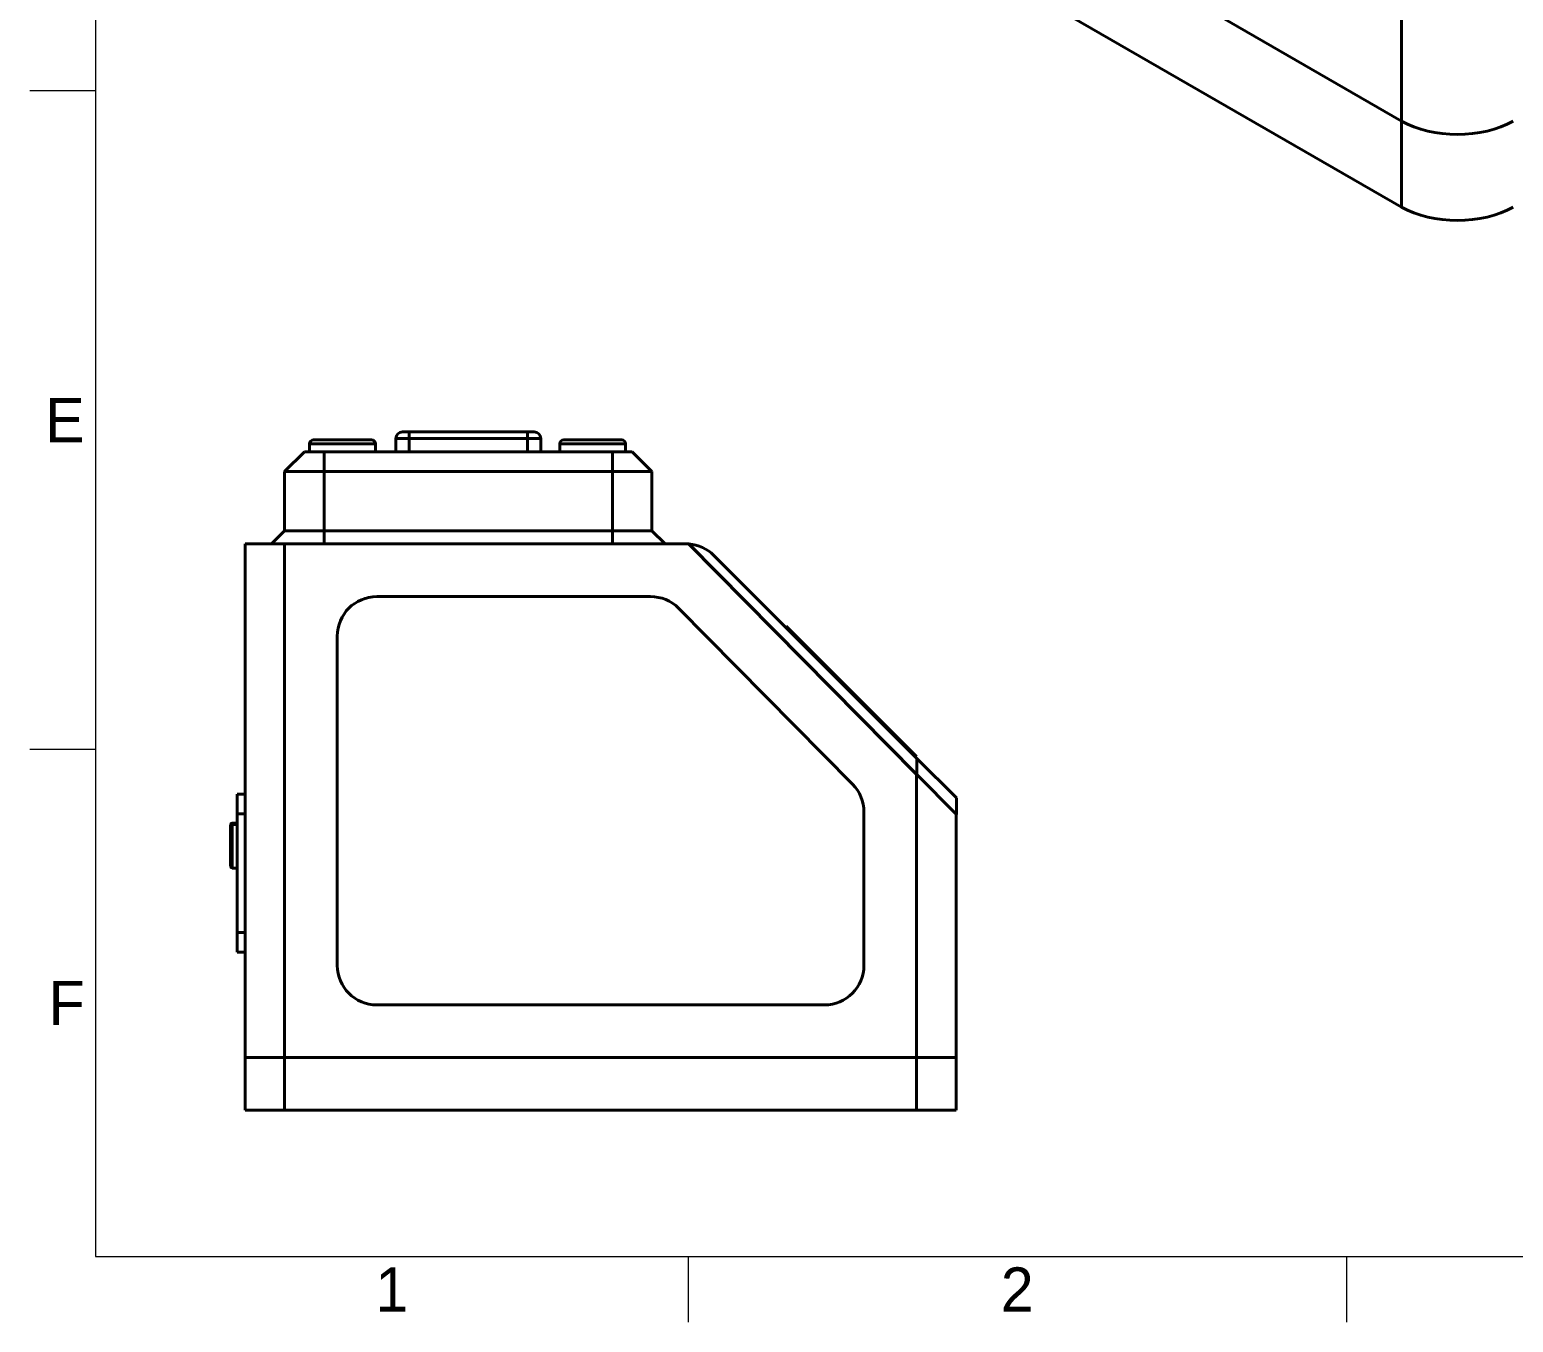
# Model space of a CAD drawing. Header units: millimetres. Extents: x 15 to 415, y 5 to 292.
# Drawn here: x 15 to 127.7, y 5 to 103.1 of the extents above; entities that cross this region are included whole.
import ezdxf

# ---------------------------------------------------------------- set-up
doc = ezdxf.new("R2010")
doc.units = ezdxf.units.MM
doc.layers.add('Border', color=7, linetype='Continuous')
doc.layers.add('Geometries', color=7, linetype='Continuous')
doc.styles.add('Shapr12', font='txt', dxfattribs={"height": 3.3495})

msp = doc.modelspace()

# ---------------------------------------------------------------- linework, layer by layer
at = {"layer": 'Border', "linetype": 'Continuous', "lineweight": 15}
for p, q in [((20, 287), (20, 10)), ((20, 98.5), (15, 98.5)), ((20, 48.5), (15, 48.5)), ((20, 10), (410, 10)), ((65, 10), (65, 5)), ((115, 10), (115, 5))]:
    msp.add_line(p, q, dxfattribs=at)
at = {"layer": 'Geometries', "linetype": 'Continuous', "lineweight": 40}
for p, q in [((119.19, 96.2), (51.31, 135.39)), ((119.19, 96.2), (51.31, 135.39)), ((119.19, 96.2), (119.19, 131.36)), ((51.31, 128.86), (119.19, 89.67)), ((119.19, 89.67), (119.19, 96.2)), ((43.31, 72.6), (43.81, 72.6)), ((43.81, 72.6), (52.81, 72.6)), ((43.81, 72.1), (43.81, 72.6)), ((52.81, 72.6), (52.81, 72.1)), ((52.81, 72.6), (53.31, 72.6)), ((34.36, 69.6), (35.86, 71.1)), ((35.86, 71.1), (36.26, 71.1)), ((36.26, 71.7), (36.26, 71.1)), ((41.26, 71.7), (36.26, 71.7)), ((36.26, 71.1), (37.36, 71.1)), ((36.56, 72), (40.96, 72)), ((37.36, 69.6), (37.36, 71.1)), ((37.36, 71.1), (41.26, 71.1)), ((41.26, 71.7), (41.26, 71.1)), ((41.26, 71.1), (42.81, 71.1)), ((42.81, 71.1), (42.81, 72.1)), ((43.81, 72.1), (42.81, 72.1)), ((42.81, 71.1), (43.81, 71.1)), ((43.81, 72.1), (43.81, 71.1)), ((52.81, 72.1), (43.81, 72.1)), ((43.81, 71.1), (52.81, 71.1)), ((52.81, 71.1), (52.81, 72.1)), ((53.81, 72.1), (52.81, 72.1)), ((52.81, 71.1), (53.81, 71.1)), ((53.81, 72.1), (53.81, 71.1)), ((53.81, 71.1), (55.26, 71.1)), ((55.26, 71.7), (55.26, 71.1)), ((60.26, 71.7), (55.26, 71.7)), ((55.26, 71.1), (59.25, 71.1)), ((55.56, 72), (59.96, 72)), ((59.25, 69.6), (59.25, 71.1)), ((59.25, 71.1), (60.26, 71.1)), ((60.26, 71.7), (60.26, 71.1)), ((60.26, 71.1), (60.75, 71.1)), ((60.75, 71.1), (62.25, 69.6)), ((34.36, 65.1), (34.36, 69.6)), ((37.36, 69.6), (34.36, 69.6)), ((34.36, 69.6), (37.36, 69.6)), ((59.25, 69.6), (37.36, 69.6)), ((37.36, 69.6), (37.36, 65.1)), ((37.36, 69.6), (59.25, 69.6)), ((59.25, 65.1), (59.25, 69.6)), ((59.25, 69.6), (62.25, 69.6)), ((62.25, 69.6), (59.25, 69.6)), ((62.25, 69.6), (62.25, 65.1)), ((33.36, 64.1), (34.36, 65.1)), ((34.36, 65.1), (37.36, 65.1)), ((37.36, 65.1), (59.25, 65.1)), ((37.36, 64.1), (37.36, 65.1)), ((59.25, 65.1), (62.25, 65.1)), ((59.25, 64.1), (59.25, 65.1)), ((63.25, 64.1), (62.25, 65.1)), ((31.36, 45.1), (31.36, 64.1)), ((31.36, 64.1), (33.36, 64.1)), ((33.36, 64.1), (34.36, 64.1)), ((34.36, 64.1), (34.36, 25.1)), ((34.36, 64.1), (37.36, 64.1)), ((37.36, 64.1), (59.25, 64.1)), ((59.25, 64.1), (63.25, 64.1)), ((63.25, 64.1), (65.04, 64.1)), ((82.36, 46.6), (65.04, 64.1)), ((65.04, 64.1), (65.04, 64.1)), ((65.04, 64.1), (65.05, 64.1)), ((65.05, 64.1), (65.07, 64.1)), ((82.36, 46.63), (65.07, 64.1)), ((65.07, 64.1), (65.07, 64.1)), ((72.38, 57.8), (66.95, 63.23)), ((62.15, 60.1), (41.36, 60.1)), ((77.5, 45.86), (64.28, 59.21)), ((72.45, 57.86), (72.38, 57.8)), ((82.28, 47.9), (72.38, 57.8)), ((72.45, 57.86), (82.35, 47.96)), ((38.36, 32.1), (38.36, 57.1)), ((82.35, 47.96), (82.28, 47.9)), ((82.38, 47.81), (82.28, 47.9)), ((82.38, 46.59), (82.38, 47.81)), ((82.38, 47.81), (85.38, 44.81)), ((82.36, 25.1), (82.36, 46.63)), ((82.38, 46.59), (82.36, 46.6)), ((85.36, 43.57), (82.38, 46.59)), ((30.76, 45.1), (31.36, 45.1)), ((30.76, 43.6), (30.76, 45.1)), ((31.36, 43.6), (31.36, 45.1)), ((85.38, 44.81), (85.38, 43.56)), ((30.76, 42.93), (30.38, 42.91)), ((30.38, 42.79), (30.38, 42.91)), ((31.36, 43.6), (30.76, 43.6)), ((30.76, 42.93), (30.76, 43.6)), ((30.76, 39.47), (30.76, 42.93)), ((31.36, 35.43), (31.36, 43.6)), ((78.36, 32.1), (78.36, 43.75)), ((85.36, 43.57), (85.36, 25.1)), ((85.38, 43.56), (85.36, 43.57)), ((30.26, 41.26), (30.26, 42.79)), ((30.26, 42.79), (30.26, 41.2)), ((30.26, 42.66), (30.26, 39.74)), ((30.26, 39.61), (30.26, 42.66)), ((30.76, 42.8), (30.38, 42.79)), ((30.38, 39.49), (30.38, 42.79)), ((30.26, 39.61), (30.26, 39.74)), ((30.26, 39.74), (30.26, 39.74)), ((30.38, 39.49), (30.76, 39.47)), ((30.76, 34.6), (30.76, 39.47)), ((31.36, 34.6), (31.36, 35.43)), ((31.36, 35.43), (31.36, 35.43)), ((30.76, 34.6), (31.36, 34.6)), ((30.76, 33.1), (30.76, 34.6)), ((31.36, 33.1), (31.36, 34.6)), ((31.36, 33.1), (30.76, 33.1)), ((31.36, 25.1), (31.36, 33.1)), ((75.36, 29.1), (41.36, 29.1)), ((31.36, 21.1), (31.36, 25.1)), ((31.36, 25.1), (34.36, 25.1)), ((34.36, 25.1), (31.36, 25.1)), ((34.36, 25.1), (34.36, 21.1)), ((82.36, 25.1), (34.36, 25.1)), ((82.36, 25.1), (34.36, 25.1)), ((82.36, 21.1), (82.36, 25.1)), ((82.36, 25.1), (85.36, 25.1)), ((85.36, 25.1), (82.36, 25.1)), ((85.36, 25.1), (85.36, 21.1)), ((34.36, 21.1), (31.36, 21.1)), ((34.36, 21.1), (82.36, 21.1)), ((85.36, 21.1), (82.36, 21.1))]:
    msp.add_line(p, q, dxfattribs=at)
for centre, radius, start, end in [((43.31, 72.1), 0.5, 90, 180), ((53.31, 72.1), 0.5, 0, 90), ((36.56, 71.7), 0.3, 90, 180), ((40.96, 71.7), 0.3, 0, 90), ((55.56, 71.7), 0.3, 90, 180), ((59.96, 71.7), 0.3, 0, 90), ((64.83, 61.11), 3, 85.7669, 86.0005), ((64.83, 61.11), 3, 85.4216, 85.7669), ((64.83, 61.11), 3, 45, 85.4216), ((41.36, 57.1), 3, 90, 180), ((62.15, 57.1), 3, 44.7091, 90), ((75.36, 43.75), 3, 0, 44.7091), ((30.39, 42.79), 0.127, 92, 180), ((30.39, 42.66), 0.127, 92, 180), ((30.39, 39.61), 0.127, 180, 268), ((41.36, 32.1), 3, 180, 270), ((75.36, 32.1), 3, 270, 0)]:
    msp.add_arc(centre, radius, start, end, dxfattribs=at)
for centre, major_axis, start_param, end_param in [((123.43, 98.65), (-6, 0), 0.785398, 2.356194), ((123.43, 98.65), (6, 0), 3.926991, 5.497787), ((123.43, 92.12), (6, 0), 3.926991, 5.497787)]:
    msp.add_ellipse(centre, major_axis=major_axis, ratio=0.57735, start_param=start_param, end_param=end_param, dxfattribs=at)

# ---------------------------------------------------------------- texts
at = {"layer": 'Border', "linetype": 'Continuous', "lineweight": 15, "char_height": 3.35, "width": 3.3495, "style": 'Shapr12'}
for s, insert, attachment_point in [('E', (19.17, 73.5), 6), ('F', (19.17, 29.25), 6), ('1', (42.5, 9.17), 2), ('2', (90, 9.17), 2)]:
    msp.add_mtext(s, dxfattribs=dict(at, insert=insert, attachment_point=attachment_point))

doc.saveas('drawing.dxf')
